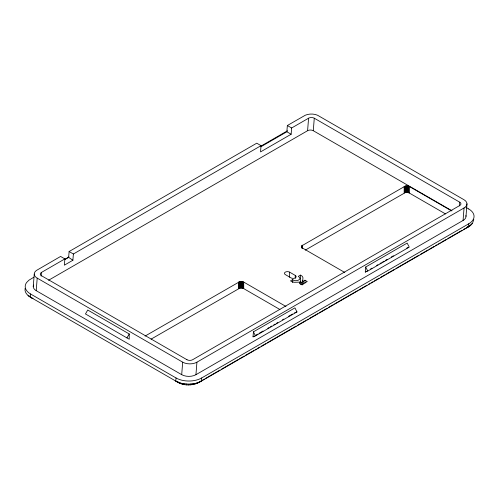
<?xml version="1.0" encoding="UTF-8"?>
<svg xmlns="http://www.w3.org/2000/svg" width="499" height="499" viewBox="0 0 499 499"><rect width="100%" height="100%" fill="white"/><g stroke="black" fill="none" stroke-linecap="round" stroke-linejoin="round"><path stroke-width="0.75" d="M129.229 333.974L129.229 339.226L85.466 313.958L87.737 310.022L129.229 333.974L126.952 337.91M33.851 277.219L28.917 280.207L26.566 282.559A18.151 10.479 0 0 0 30.539 293.961L30.283 297.086L178.268 382.515C185.478 386.457 194.566 385.371 201.39 381.111L468.517 226.889L472.434 223.496L473.801 219.498M33.252 286.569L34.244 274.063M37.2 278.18L36.215 290.68L181.698 374.674L182.69 362.174L36.333 277.606A10.067 5.813 0 0 1 36.302 270.527L60.585 256.449L64.864 258.912L64.371 265.169L72.891 260.247L73.39 253.991L261.033 145.658L256.754 143.188L69.112 251.527L68.65 257.365L64.714 259.636M41.161 276.103L41.454 272.429L64.864 258.912M178.268 382.515L175.767 381.08L176.016 377.955L30.526 293.961M181.705 374.668A10.067 5.813 0 0 0 195.945 374.699L196.924 362.187L464.051 207.964A10.067 5.813 0 0 0 464.014 199.75L317.551 115.244A10.067 5.813 0 0 0 305.288 115.232L287.355 125.523L286.856 131.773L260.915 146.756M468.704 208.975A18.12 10.46 0 0 1 468.786 223.77L201.64 377.986L201.39 381.111L196.912 383.294M261.033 145.658L260.54 151.908L291.135 134.243L291.634 127.987L308.582 118.201A4.029 2.327 0 0 1 314.276 118.213L459.76 202.207A4.029 2.327 0 0 1 459.779 205.494L192.645 359.717A4.029 2.327 0 0 1 186.957 359.71M253.03 336.837L253.43 331.835L294.921 307.877L296.986 311.919L255.494 335.871L253.03 336.837L254.371 336.064M48.559 280.257L307.59 130.707L308.582 118.201M314.276 118.207L313.285 130.713L452.038 210.821M365.287 272.03L365.68 267.027L407.172 243.069L409.236 247.111L367.744 271.063L365.287 272.03L366.622 271.256M459.473 205.881L459.76 202.207M195.932 374.693L463.06 220.464L464.051 207.964M465.997 216.36L466.989 203.854M468.767 223.758L468.517 226.889L465.972 228.118M25.1 288.322C24.083 293.356 29.067 296.724 32.971 298.627L28.717 296.057M188.348 384.96L188.591 384.161L195.521 383.375L199.612 382.009M451.551 210.877L409.292 186.476L407.44 185.902L405.35 186.021L301.789 245.82L301.583 247.03L302.575 248.097L344.815 272.491M190.188 384.891L190.955 384.074M467.657 226.689L466.634 227.569L470.077 225.86M302.238 284.966C300.991 281.392 305.65 277.12 300.517 275.105L298.302 276.384C303.429 279.44 295.121 282.39 292.713 279.608L290.499 280.887C293.649 283.6 297.903 281.386 301.072 282.478L301.072 284.661M191.996 384.692L193.275 383.812M64.882 259.305L68.931 256.966M260.509 146.363L287.493 130.782M145.066 336.077L239.769 281.617L241.859 281.498L243.712 282.072L285.971 306.473M151.122 339.12L239.769 288.154L241.859 288.035L243.712 288.609L279.933 309.523M305.263 250.13L405.35 192.558L407.44 192.439L409.292 193.013L445.513 213.928M299.406 282.284L300.517 281.642L300.517 275.105M301.072 282.478L299.381 283.457L301.652 284.773L307.241 281.542L304.97 280.232L303.273 281.211L302.238 280.606M255.713 335.291L257.715 334.13M259.056 333.357L263.073 331.037M267.757 328.336L269.092 327.562M270.433 326.789L271.768 326.015M273.776 324.855L275.117 324.088M276.458 323.315L277.793 322.541M282.478 319.834L283.819 319.061M288.503 316.36L292.514 314.039M370.638 268.936L371.973 268.163M376.658 265.462L377.999 264.688M380.007 263.528L381.342 262.755M382.683 261.981L384.024 261.208M385.359 260.434L387.367 259.28M391.384 256.96L393.393 255.8M198.396 382.54L204.465 379.04M205.813 378.261L219.965 370.09M221.313 369.31L238.166 359.579M239.514 358.8L244.236 356.08M245.583 355.3L253.673 350.629M255.02 349.849L256.367 349.075M257.715 348.296L259.736 347.129M261.083 346.35L265.805 343.624M267.152 342.844L296.138 326.109M297.485 325.329L305.575 320.664M306.922 319.884L308.27 319.104M309.623 318.325L317.707 313.659M319.061 312.879L327.144 308.207M328.498 307.428L333.213 304.708M334.561 303.928L357.484 290.692M358.831 289.919L366.921 285.247M368.268 284.467L369.616 283.688M370.963 282.914L372.984 281.742M374.331 280.968L379.053 278.242M380.4 277.463L385.122 274.737M386.469 273.957L394.559 269.292M395.907 268.512L418.823 255.276M420.17 254.502L428.261 249.831M429.608 249.051L434.33 246.325M435.677 245.552L437.024 244.772M438.371 243.992L440.392 242.826M441.746 242.046L446.462 239.32M447.809 238.547L461.968 230.37M463.315 229.59L465.336 228.423M471.112 224.244L472.434 223.496M193.737 384.349L195.521 383.375M469.522 225.704L471.393 224.725M195.383 383.881L197.641 382.77M406.772 248.072L408.619 247.348M294.522 312.879L296.986 311.919M175.767 381.08L181.655 383.357L188.591 384.161M466.022 207.409L468.717 208.969M287.355 125.523L291.634 127.987M286.856 131.773L291.135 134.243M289.588 272.136L295.271 275.417A3.013 1.74 0 0 1 295.271 277.874A3.013 1.74 0 0 1 291.011 277.874L285.328 274.593A3.013 1.74 0 0 1 285.328 272.136A3.013 1.74 0 0 1 289.588 272.136L289.588 277.219M69.112 251.527L73.39 253.991M186.95 359.71L41.467 275.716A4.029 2.327 0 0 1 41.454 272.429M177.55 381.985L179.759 383.269M28.044 295.308L30.632 296.88M179.521 382.752L181.293 383.862M68.65 257.365L72.891 260.247M300.517 281.642L302.269 282.952M181.655 383.357L182.952 384.336M183.9 383.8L184.699 384.679M365.68 267.027L367.744 271.063M253.43 331.835L255.494 335.871M186.221 384.068L186.507 384.891M409.292 186.476L409.292 193.013M408.743 186.214L408.743 192.751M408.113 186.021L408.113 192.558M407.44 185.902L407.44 192.439M406.735 185.865L406.735 192.402M406.024 185.902L406.024 192.439M405.35 186.021L405.35 192.558M404.72 186.214L404.72 192.751M404.178 186.476L404.178 193.013M304.97 280.232L304.97 283.139M303.273 281.211L303.273 284.112M302.575 245.146L302.575 248.053M302.12 245.464L302.12 248.365M301.789 245.82L301.789 248.003M295.271 275.417L295.271 278.323M292.713 279.608L292.713 282.515M243.712 282.072L243.712 288.609M243.163 281.81L243.163 288.347M242.539 281.617L242.539 288.154M241.859 281.498L241.859 288.035M241.154 281.461L241.154 287.998M240.449 281.498L240.449 288.035M239.769 281.617L239.769 288.154M239.146 281.81L239.146 288.347M238.597 282.072L238.597 288.609M36.221 290.674A10.067 5.813 0 0 1 33.589 285.066M465.91 215.599A10.067 5.813 0 0 1 463.072 220.471M201.652 377.993A18.12 10.46 0 0 1 176.028 377.949M307.59 130.707A4.029 2.327 0 0 1 313.285 130.713M196.937 362.193A10.067 5.813 0 0 1 182.696 362.168"/></g></svg>
